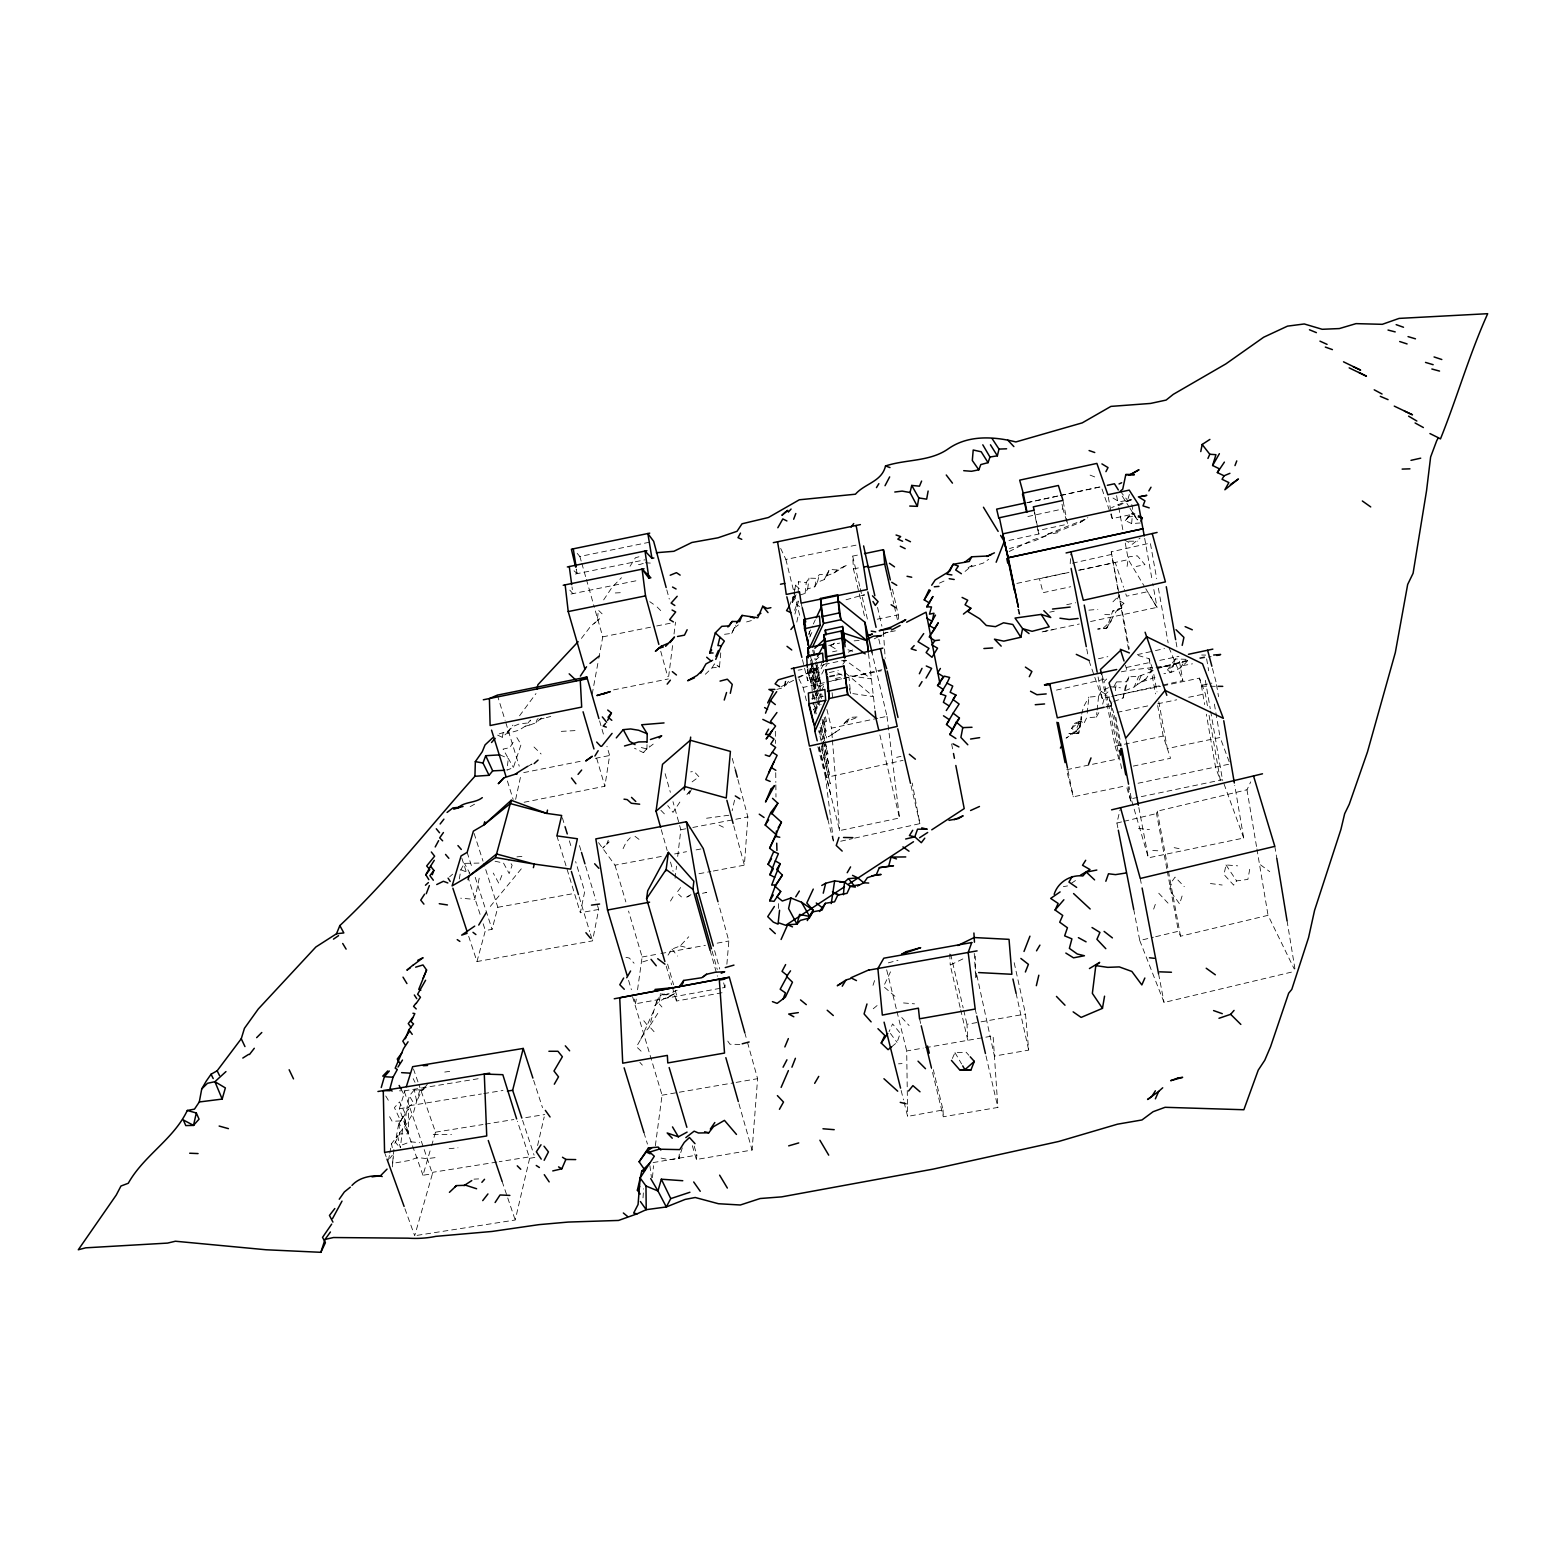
<?xml version="1.0" encoding="UTF-8"?>
<svg xmlns="http://www.w3.org/2000/svg" width="1566" height="1566" viewBox="0 0 1566 1566"><rect width="100%" height="100%" fill="white"/><g stroke="black" fill="none" stroke-linecap="round" stroke-linejoin="round"><path stroke-width="0.75" stroke-dasharray="5 3.75" d="M427.89 1083.359L423.153 1089.936L414.305 1089.819L409.333 1095.867L406.729 1108.806L408.491 1109.139L408.393 1133.843L399.663 1133.96L393.183 1146.371M816.669 661.713L820.76 683.07L815.553 661.909M647.012 744.594L646.934 748.94L643.391 752.659L634.484 748.215M798.171 593.338L798.464 581.749L806.255 582.513L808.956 578.148L816.591 578.343L819.39 574.565L826.926 574.213L829.451 569.437L837.184 569.965L847.206 564.837L833.954 573.019L827.005 575.603L824.284 579.557L817.393 582.298L814.77 586.8L807.723 588.875L805.1 593.416L799.854 595.1M1070.204 563.701L1070.792 554.227M643.019 1197.892L643.626 1188.731M713.313 871.029L744.379 865.156L747.882 816.943L737.899 779.496M692.329 1145.705L696.4 1159.486L752.091 1150.031L757.611 1078.68L747.334 1041.801M722.455 987.911L724.921 987.461L725.312 982.822M726.878 964.225L728.856 940.99L718.618 904.013M652.474 1177.652L653.492 1165.75M392.381 1166.905L393.36 1155.845M1140.342 522.966L1131.631 523.573L1132.59 512.63L1136.505 514.764M720.751 652.846L719.46 667.155L712.06 667.86L705.346 674.261M393.927 1149.327L392.557 1163.381L409.509 1160.445L417.535 1157.528L427.009 1158.664L435.74 1157.548M679.292 1154.083L678.822 1158.566L668.956 1159.721L658.072 1157.45M581.417 638.399L590.578 626.4L597.272 620.802L598.388 610.192L602.088 613.813M1087.196 713.156L1088.859 697.124L1098.608 696.244L1101.29 691.409L1108.493 687.65M696.4 1159.486L696.87 1155.121L694.13 1145.842M805.1 593.416L806.255 582.513M1081.695 717.091L1079.933 727.172L1066.054 738.134L1074.805 732.496L1081.695 717.091L1078.72 733.319L1071.633 728.405L1074.374 723.453L1084.103 723.061L1086.706 717.737L1096.376 717.052L1096.885 712.432M1097.12 710.103L1098.608 696.244M1078.72 733.319L1068.912 733.534L1078.72 733.319L1081.166 716.465M975.677 977.654L975.285 956.16M722.043 992.727L676.375 1001.065L676.923 996.23L674.261 987.05M807.723 588.875L808.956 578.148M402.56 1129.027L400.367 1147.819L397.568 1135.761L402.56 1129.027L398.997 1123.429L408.491 1109.139M675.083 878.252L676.532 866.115M677.687 856.406L680.838 829.726L672.989 801.694M397.96 1145.314L395.298 1142.084L398.312 1125.876L403.558 1115.697L408.393 1133.843L404.498 1127.285L406.729 1108.806L413.444 1102.777L409.333 1095.867M668.643 676.59L672.832 643.469M674.026 633.995L675.533 622.172M1115.325 690.626L1116.48 681.895L1126.345 681.778L1128.871 676.806L1138.697 676.375L1154.24 670.405M655.351 1145.725L662.066 1095.202L631.92 994.567M1128.538 649.557L1111.234 551.839L1150.344 543.05L1156.687 578.696M1111.84 701.901L1111.253 706.227L1101.72 707.519L1105.4 694.169L1108.787 691.193M720.047 988.342L635.6 1003.786L636.246 999.108M637.558 989.751L642.119 957.002L628.553 911.079M1127.089 566.442L1128.42 556.889L1137.288 555.793L1144.961 564.641L1136.172 566.461M785.192 681.484L784.351 687.376L776.873 689.392M524.101 802.262L604.867 786.249L609.624 755.497L606.942 746.258M659.325 1001.222L660.539 993.647L670.62 995.878L675.69 993.02L659.325 1001.222L654.725 1005.822L660.539 993.647M459.327 878.957L460.854 869.717L464.436 863.355L479.94 863.062M479.216 878.193L474.772 899.393L460.698 898.179M794.765 589.853L795.567 585.332L798.464 581.749M734.552 800.187L732.144 810.699M388.505 1160.132L389.366 1155.454M389.797 1153.124L391.5 1143.767L397.568 1135.761M1249.707 869.287L1247.867 879.407L1236.611 880.914L1233.695 885.162L1224.005 874.513L1226.002 864.941L1237.629 865.841M525.139 726.252L529.543 725.097L530.463 720.106L525.139 726.252L519.168 730.128L506.072 733.867L502.314 737.312L496.637 734.689L509.694 730.578L506.072 733.867L512.943 725.117M592.183 694.169L598.349 660.735M598.799 658.346L602.753 636.853L593.592 604.711M502.314 737.312L503.195 732.731M795.058 598.662L792.239 602.636L793.492 596.157M793.903 593.984L795.567 585.332L800.441 589.677M468.684 936.331L476.984 961.544L592.535 940.872L598.682 909.435L596.626 902.603M1113.876 701.548L1123.018 698.025L1126.345 681.778M598.682 909.435L580.34 912.743L584.705 891.563L575.642 861.594M792.239 602.636L793.551 596.45M796.82 622.094L798.621 613.618M814.77 586.8L816.591 578.343M515.645 799.384L520.832 775.483M537.588 1145.529L544.205 1116.93M417.085 1235.359L515.214 1220.012L530.013 1156.785L499.202 1161.698M1117.85 827.827L1116.91 823.031L1120.023 809.896M1081.734 714.096L1083.437 707.049L1088.859 697.124M785.897 681.132L784.351 687.376L790.243 678.841M817.393 582.298L819.39 574.565M476.984 961.544L485.362 930.556L492.057 929.343L497.831 907.301L483.757 863.453M1123.018 698.025L1128.871 676.806M641.101 1051.178L636.501 1046.734L644.546 1032.542L649.107 1027.413L656.702 1000.909L661.929 1006.997M398.997 1123.429L399.663 1133.96M794.941 614.029L798.425 601.481M794.569 610.349L798.112 600.972M1167.375 670.111L1175.283 658.914L1171.035 672.382L1167.375 670.111L1173.267 665.922L1175.283 658.914L1188.496 659.403C1182.819 667.566 1173.815 672.812 1163.91 673.713M496.833 1162.07L432.842 1172.288L432.431 1173.756L422.977 1175.263L430.904 1148.054M431.57 1145.783L435.524 1132.179L418.964 1084.749M1112.995 498.027L1119.298 501.805L1127.559 500.317L1129.36 494.425M404.909 1208.698L414.677 1235.731L432.431 1173.756L404.126 1090.876L399.487 1090.817M1166.827 868.817L1156.53 813.557L1157.274 811.168L1246.986 789.773L1250.725 781.865M422.977 1175.263L399.35 1108.728L404.948 1091.032M1182.095 896.006L1179.609 903.915L1169.528 889.88L1171.936 881.521L1175.048 877.117L1184.287 886.65M682.287 1147.878L678.822 1158.566L680.388 1153.946M873.006 985.327L875.257 978.515M797.955 677.119L820.036 668.388L822.385 661.381M891.68 1046.754L897.044 1042.369L900.235 1033.247L892.6 1023.91L889.077 1031.642M1103.364 628.025L1111.312 620.743L1106.692 628.162L1097.629 629.062L1106.692 628.162L1112.76 610.994L1121.51 607.941L1123.879 603.302L1117.067 599.347L1119.514 595.158L1111.743 603.027M1153.653 909.102L1156.295 901.566M536.003 722.787L537.334 719.068L541.699 717.854L536.003 722.787L529.543 725.097M513.119 742.264L509.85 747.589L503.077 749.116L508.284 758.433L506.973 770.198L513.413 767.477L521.067 744.496L516.271 736.646M606.805 844.133L609.076 841.862L602.793 848.009L606.805 844.133L608.234 840.257M501.864 875.394L498.81 883.283L493.251 873.065M789.303 606.218L793.199 596.372M827.005 575.603L829.451 569.437M1106.692 628.162L1116.108 611.484L1123.879 603.302M653.629 1010.951L640.553 1039.687M1125.093 690.723L1134.195 686.945L1138.697 676.375M818.137 698.632L823.794 685.654M814.692 712.745L820.232 700.061M1134.195 686.945L1137.19 684.675L1141.731 674.359M952.343 1058.479L954.986 1052.626L966.144 1052.254L968.865 1055.288M689.294 793.982L692.329 787.483M724.51 634.308L731.733 633.369L735.824 624.717M808.447 634.465L812.362 626.106M813.341 624.012L815.299 619.823M809.739 636.99L812.656 630.746M623.092 848.655L626.322 841.862L630.276 837.732M731.733 633.369L735.609 625.186M824.284 579.557L826.926 574.213M794.471 596.509L791.946 601.638L796.291 594.512M846.795 723.12L849.672 717.424L858.246 716.895L846.306 721.75L842.802 724.862L849.672 717.424M810.738 669.015L814.144 662.692M814.574 668.173L811.11 674.594L809.994 670.091M1113.857 686.75L1116.48 681.895M823.501 664.336L811.854 685.888L807.371 667.801M813.38 689.49L827.24 663.867L845.072 660.03L871.44 678.959L848.831 675.631M400.681 1120.923L405.026 1113.093L399.506 1101.955L394.417 1107.632L400.681 1120.923L392.126 1121.295L387.937 1113.72M1096.376 717.052L1099.058 712.236M630.041 566.266L635.444 557.731L641.629 556.028M712.06 667.86L714.409 663.886L719.46 667.155L715.153 663.769M603.654 599.895L612.169 587.152L621.467 577.717M670.483 901.057L674.085 895.126M1131.631 523.573L1125.249 520.578L1132.59 512.63L1137.758 519.52M890.525 971.82L883.557 986.482L896.946 998.012M679.859 802.066L672.989 812.382L667.762 805.609M519.56 715.799L536.003 693.542M668.036 955.123L671.971 949.094L680.212 945.923L688.746 936.762M1180.138 668.134L1185.423 660.069M1137.19 684.675L1145.94 678.959L1151.069 671.285M657.779 1013.378L649.44 1026.533L654.549 1032.229M404.498 1127.285L413.522 1112.486L419.766 1090.21L423.153 1089.936M842.88 664.219L846.599 659.129L843.095 661.204L848.968 659.736M689.901 790.693L686.28 795.528L689.94 791.339M680.642 887.55L676.806 892.659L681.464 896.927M1124.427 539.957L1132.335 544.283L1140.126 537.999M490.295 906.44L522.946 866.82M389.777 1158.488L392.303 1155.219M643.391 752.659L649.185 746.042M424.738 1086.902L421.587 1090.465L416.732 1101.544L414.305 1089.819L421.587 1090.465L427.342 1086.902M1125.249 520.578L1132.59 512.63M1074.805 732.496L1079.933 727.172M597.272 620.802L599.386 618.785L593.984 623.738M833.954 573.019L837.184 569.965M1121.628 768.554L1103.971 681.601L1107.123 678.626L1055.367 690.332M815.553 660.245L818.94 657.074M507.658 731.557L513.217 726.37L519.618 723.786L526.607 723.12M449.599 876.843L452.613 874.2M1071.633 728.405L1080.031 721.163L1084.103 723.061M965.087 571.414L972.095 565.463L967.749 567.871L983.272 563.094L988.714 559.277M873.241 1008.758L878.467 1004.413M653.218 744.104L646.934 748.94L638.732 746.923M692.113 781.865L698.965 776.775L694.012 771.412L690.684 771.881M734.317 627.849L739.035 624.384M1071.32 883.341L1076.997 879.485M1121.51 607.941L1116.108 611.484L1112.76 610.994M819.762 686.75L823.52 684.322M813.42 709.457L821.054 704.524M835.226 648.637L830.43 645.818L833.817 643.646M830.43 645.818L835.657 642.471M1085.121 519.344L1045.755 534.887L1061.689 530.111L1080.207 522.378L1087.822 517.661M1080.207 522.378L1085.923 518.835M1145.94 678.959L1140.165 682.482L1156.745 676.747M667.645 997.679L670.62 995.878M690.978 894.636L685.242 897.905L689.901 895.595M474.557 804.219L470.387 806.529L466.727 806.529M1131.004 499.574L1117.224 506.366M781.395 686.593L796.507 678.822M798.66 677.706L826.731 663.279M848.322 652.18L852.648 649.949M874.239 638.85L880.699 635.522M882.872 634.406L887.178 632.194M1009.15 551.526L1032.014 540.172L1047.908 535.043L1035.302 540.524L1009.463 548.589M677.197 990.26L668.936 993.862L660.147 995.526L667.468 992.903M751.367 620.586L743.028 622.935M1014.181 962.699L1025.515 1014.063L1028.686 1050.14L994.43 1056.071L976.244 972.447L976.538 977.223M960.115 1007.388L950.229 965.048L965.517 957.648M939.443 583.12L946.921 579.753M1130.26 499.495L1111.606 507.619M1121.334 671.814C1143.258 667.312 1166.787 668.212 1188.633 660.226M1074.374 723.453L1080.031 721.163M1127.696 501.335L1131.748 499.769M402.364 1144.844L410.292 1141.771L419.688 1142.71M643.274 563.427L639.124 564.7L635.933 563.369M642.706 961.876L648.95 959.978M846.031 599.778L864.569 594.591M1157.176 668.584L1188.711 660.402M888.313 962.855L897.984 960.291M546.319 717.62L550.762 716.465M1157.196 668.095L1184.229 661.165M539.644 719.264L544.087 718.168M1116.91 823.031L1121.569 821.915M1123.918 821.347L1156.53 813.557M1133.706 909.337L1139.754 940.5L1153.418 937.231M1155.688 936.703L1178.454 931.261L1180.529 936.214L1268.049 915.327L1294.279 969.06M1139.754 940.5L1164.067 1002.475L1292.987 971.762M896.633 757.357L900.979 756.339M702.527 893.305L706.697 892.346L703.291 892.718M1072.475 563.192L1110.881 554.56M1106.32 706.775L1110.979 705.718L1108.865 696.713L1113.661 712.824M798.914 678.881L803.104 687.435L824.577 682.6M826.965 682.071L841.294 678.841M843.683 678.313L881.873 669.739M1098.432 658.757L1107.828 656.643M1137.366 654.627L1153.163 651.104M1155.434 650.614L1164.458 648.598M827.788 819.194L833.699 842.782L825.595 777.617L903.034 760.332M1089.036 660.852L1102.229 698.534L1109.354 696.948M1111.723 696.42L1182.859 680.584L1179.022 658.914M840.688 841.236L852.335 838.652M854.664 838.123L919.888 823.638L912.215 783.117M1026.65 502.843L1101.211 486.713L1109.902 511.769M1027.276 502.549L1057.892 495.952M1060.241 495.443L1102.66 486.321M1027.883 516.526L1062.922 508.95L1067.581 524.179L1063.001 500.415M1033.756 509.224L1037.984 530.561L1065.311 524.669M1008.954 540.446L1038.943 533.986L1038.004 529.23M1110.686 514.059L1112.271 518.62L1133.549 514.02L1137.033 519.56M1067.855 572.667L1039.413 578.754L1043.113 592.672L1070.753 586.741M1079.698 570.122L1115.246 562.507L1123.546 587.211M828.708 645.446L839.63 643.097M832.544 651.808L836.91 650.869M829.354 672.538L838.26 670.62M1016.843 583.413L1069.01 572.275M1078.504 570.259L1128.303 559.63L1144.531 586.624M1066.74 604.691L1075.725 602.773M1049.709 612.169L1054.27 611.19M836.635 675.063L841.157 674.085M1043.152 631.627L1079.248 624.031M1090.543 621.526L1156.902 607.393L1147.565 591.713L1126.561 596.196L1124.31 589.462M835.481 678.489L842.156 677.06M811.599 698.867L823.266 696.381M832.231 737.664L831.487 728.151L877.743 718.285M880.053 717.796L887.002 716.328L872.105 652.865M1126.267 667.508L1150.207 662.418M1159.76 660.382L1178.904 656.33M1199.634 657.896L1206.231 656.487M1162.892 685.849L1199.478 678.117L1205.35 693.758L1207.425 705.757M1199.478 678.117L1201.357 685.36L1211.888 683.128M1117.145 712.373L1148.132 705.835M1157.666 703.819L1176.732 699.806M1188.653 697.281L1205.35 693.758M864.432 615.81L853.45 568.947L852.667 556.106L857.405 555.127M1042.134 631.92L1053.331 629.571M1100.409 669.563L1115.109 746.179L1163.186 736.059L1170.546 758.277L1133.275 766.107M1229.193 761.781L1220.11 737.488L1167.316 748.568L1158.742 701.333M818.959 747.432L839.591 830.606L899.53 817.981L889.096 733.26M1115.109 746.179L1118.77 758.766L1066.505 769.748L1073.278 796.82L1126.287 785.721M1138.032 783.254L1230.015 763.993M853.45 568.947L861.887 567.186M1243.698 838.045L1222.478 779.711L1131.141 798.777L1148.367 857.835L1243.698 838.045L1234.732 785.369M1126.933 787.913L1130.769 801.126L1131.768 800.911L1129.027 786.582M877.234 619.216L898.277 614.87L896.163 605.553M883.537 633.232L888.157 632.273M890.467 631.783L897.416 630.354M577.208 553.405L579.851 556.478L651.299 541.836M575.329 574.037L644.957 559.806M570.983 594.043L639.417 580.105M780.671 548.413L785.878 559.434L856.073 545.144M802.458 659.717L807.665 680.701L820.682 678.058M832.388 680.701L841.705 678.822M844.035 678.352L881.306 670.796M602.753 636.853L654.392 626.439M656.741 625.969L673.184 622.642M1115.912 695.304L1160.543 686.319M728.856 815.24L706.462 818.255M613.598 689.882L668.33 678.959M523.749 772.606L583.374 760.724M595.315 758.335L609.624 755.497M663.397 994.939L668.936 993.862M680.838 829.726L690.43 827.905M692.818 827.455L747.882 816.943M598.564 842.645L615.007 865.176L662.712 856.191M674.633 853.94L686.554 851.689M696.087 849.888L703.251 848.537M698.984 873.73L710.925 871.479M1052.959 533.615L1061.2 532.068M1182.878 665.589L1192.45 663.827M642.119 957.002L658.523 953.968M660.872 953.537L705.405 945.316M717.13 943.163L728.856 940.99M904.091 1102.268L907.634 1116.401L943.045 1109.961L933.297 1069.715M497.831 907.301L573.019 893.677M1063.373 886.65L1067.523 885.906M960.682 1009.737L967.808 1040.313L966.985 1024.301L978.691 1022.246M981.04 1021.835L1025.515 1014.063M907.458 1104.284L906.694 1050.962L923.137 1048.104M925.506 1047.693L993.079 1035.909L997.875 1107.436L943.3 1116.773L931.418 1067.797M662.066 1095.202L733.73 1082.811M736.118 1082.4L757.611 1078.68M1199.908 658.503L1211.125 656.604M653.1 1162.579L696.87 1155.121M798.151 670.17L802.046 669.543M404.126 1090.876L478.746 1078.641M409.372 1105.733L481.388 1093.988M483.777 1093.597L502.98 1090.465M399.35 1108.728L408.922 1107.162M435.524 1132.179L483.013 1124.525M485.382 1124.134L513.883 1119.533M525.765 1117.615L544.753 1114.542M534.828 1157.45L529.66 1158.272L517.387 1121.217M444.744 1072.064L453.103 1070.87M449.148 1148.72L457.996 1147.78M516.937 856.876L522.692 856.328M1088.899 610.153L1097.864 609.37M860.83 595.55L864.452 595.256M854.136 640.846L860.204 640.377M575.016 730.617L560.608 731.4M898.512 1063.823L902.055 1063.608M1127.54 516.897L1136.211 516.408M615.281 592.966L621.996 592.614M1163.421 666.431L1173.267 665.922M474.009 1179.139L478.648 1178.904M433.234 1134.489L451.478 1134.489M1128.773 541.229L1137.699 541.151M811.912 668.447L820.036 668.388M1201.572 686.182L1215.705 686.3M739.876 1044.424L729.932 1044.228L725.919 1038.415M1201.67 655.019L1205.683 655.097M1104.735 614.538L1110.705 614.733M1152.772 850.514L1159.956 850.886M645.329 562.781L652.18 563.192M903.523 1002.945L914.505 1003.845M1110.314 686.711L1120.473 687.807M1138.462 828.414L1149.483 829.589M1210.42 883.537L1222.165 885.025M852.824 693.621L873.456 696.635L845.679 673.126M1174.167 847.656L1181.723 849.163M495.052 861.241L503.489 863.023L509.185 873.554L512.121 865.332L508.637 859.93M625.95 957.315L629.356 958.079L634.073 963.227M680.212 945.923L690.097 948.409M1148.446 669.269L1153.144 670.639L1157.02 691.898M1138.149 655.488L1149.092 658.699L1153.144 670.639M847.969 649.753L854.938 652.024M1090.073 475.105L1095.867 477.376M460.854 869.717L469.839 873.358L464.436 863.355M499.906 754.851L508.284 758.433L513.413 767.477M837.653 672.989L842.449 675.318M719.127 825.125L723.375 827.24M1101.29 691.409L1105.4 694.169M649.773 601.677L653.413 604.222M1260.493 864.804L1269.732 871.655M635.013 836.342L639.026 839.376M796.331 604.163L799.502 606.629M574.037 570.807L577.228 573.645L576.503 569.124M534.006 747.002L541.112 753.99M657.172 607.04L661.302 611.19M660.891 810.307L665.472 814.986M1158.762 893.227L1168.001 903.132M901.742 1017.528L909.122 1025.554M639.868 1062.335L642.354 1065.134M569.809 590.128L572.902 593.651L572.001 586.878M1120.258 491.215L1127.559 500.317M643.802 1020.758L649.107 1027.413M671.971 949.094L677.491 956.082M890.408 1033.423L897.044 1042.369M1226.002 864.941L1236.611 880.914M1122.215 496.07L1128.695 506.288M1130.006 508.343L1137.777 520.617M385.745 1095.985L389.386 1102.033M1145.783 588.718L1157.039 607.412L1152.772 583.589M954.986 1052.626L961.622 1063.999M401.033 1089.016L403.891 1094.36M413.17 1078.641L415.01 1082.302M1168.96 647.58L1182.859 680.584M384.57 1152.4L386.195 1156.902M413.444 1068.932L418.161 1082.497M502.118 1181.39L515.214 1220.012M522.594 1120.375L534.065 1155.121M461.833 858.188L466.981 874.024M467.705 876.275L480.214 914.72M483.15 923.764L485.362 930.556M533.634 1080.344L542.521 1107.71M467.138 852.393L472.266 868.23M475.203 877.293L492.057 929.343M474.106 833.445L483.013 861.143M1125.386 665.276L1126.737 669.543M507.404 781.023L513.159 799.521M497.342 695.128L505.113 720.34M505.818 722.65L519.246 766.205M579.146 896.907L589.716 931.613M590.421 933.923L592.535 940.872M556.889 835.892L580.34 912.743M643.92 1132.531L647.463 1144.08M562.37 817.785L565.15 827.005M569.358 840.844L571.453 847.754M579.459 845.581L581.515 852.433M585.625 866.115L595.941 900.313M628.573 980.336L631.392 989.712M634.191 999.088L635.6 1003.786M1101.681 673.869L1103.971 681.601M615.007 865.176L625.852 901.899M596.685 758.316L604.867 786.249M599.582 720.869L604.261 737.018M667.605 964.108L673.595 984.76M666.216 966.144L671.638 984.76M672.323 987.089L676.375 1001.065M661.283 829.706L667.194 850.514M670.483 862.063L673.106 871.303M738.956 1103.854L752.091 1150.031M579.851 556.478L581.162 561.059M581.828 563.369L585.743 577.149M586.408 579.44L592.946 602.401M712.099 951.071L717.287 969.491M710.142 950.425L717.404 976.264M744.75 1032.581L746.688 1039.491M665.119 773.663L670.365 792.337M714.585 950.621L719.753 969.041M723.629 982.861L724.921 987.461M1037.984 530.561L1038.943 533.986M660.735 651.26L667.703 676.649M666.783 589.853L669.289 599.073M733.749 825.791L744.379 865.156M732.281 758.433L735.413 770.139M1212.476 668.525L1216.097 682.247M821.367 745.847L830.254 783.803L820.995 746.63M819.331 746.649L831.213 796.585M803.104 687.435L806.647 701.666M817.902 746.767L825.595 777.617M901.155 1090.484L903.504 1099.9M810.777 663.064L816.61 686.652M817.178 689.02L819.507 698.456M824.166 717.326L825.341 722.043L825.125 719.166M815.886 688.179L811.208 669.23L815.475 688.649M816.454 690.528L818.803 700.002M824.068 721.319L826.026 731.342L823.109 719.479M816.062 691.017L817.824 698.142M818.411 700.511L820.173 707.617M816.923 698.573L811.756 677.687L818.274 706.109M822.072 719.46L826.672 738.017M808.996 668.643L810.699 682.619L807.488 669.7M822.307 722.376L826.319 738.663M813.752 695.03L817.804 711.395M821.289 725.43L824.753 739.465M825.341 741.795L827.885 754.166L820.33 723.727M812.793 693.268L813.948 697.966M814.927 706.266L816.082 710.925M820.114 727.192L822.992 738.819M823.579 741.149L829.001 765.148L823.227 741.853M813.4 702.253L816.278 713.9M820.33 730.206L822.639 739.524M813.87 709.281L815.025 713.959M819.096 730.343L821.406 739.7M821.993 742.03L829.784 775.562L818.724 731.048M809.211 631.392L810.366 636.05M813.811 650.047L816.101 659.384M801.107 603.125L802.262 607.823M812.656 650.144L814.966 659.56M815.357 662.575L821.113 685.986M826.887 709.398L831.487 728.151M815.729 667.977L820.33 686.691M815.357 668.388L822.267 696.498M811.834 659.736L821.7 699.767M810.288 655.41L817.844 686.084M825.399 716.739L826.554 721.456L826.339 718.598M785.878 559.434L800.5 618.746M810.601 660.284L816.982 686.202M886.669 969.804L896.398 1009.228M896.966 1011.538L906.694 1050.962M919.536 1018.8L920.671 1023.479M849.418 688.629L850.534 693.288L849.046 677.843M576.171 569.202L577.228 573.645M1017.998 609.389L1019.075 613.931L1018.233 609.135M879.877 734.963L899.53 817.981M878.82 639.143L880.464 646.229M950.66 954.203L963.168 1007.936M963.716 1010.266L966.985 1024.301M911.04 785.701L919.888 823.638M852.667 556.106L859.734 586.31M860.282 588.64L867.877 621.154M877.547 607.393L881.912 626.185M975.187 1009.033L976.264 1013.711M985.993 1055.895L997.875 1107.436M892.444 589.247L895.635 603.223M891.132 592.261L893.814 604.026M894.362 606.375L897.572 620.469M1016.08 993.255L1028.686 1050.14M391.5 1143.767L392.322 1147.702M1019.838 614.42L1018.742 609.115L1019.681 613.794M1067.973 770.492L1073.278 796.82M1034.695 512.591L1037.514 526.861M1098.079 676.962L1102.229 698.534M1062.022 504.252L1062.922 508.95M1086.745 649.009L1088.116 656.115M951.639 743.928L953.028 751.112M1120.277 746.179L1114.346 715.133L1115.364 714.918L1121.276 745.984M1128.029 786.798L1130.769 801.126M1110.979 705.718L1119.083 748.059M1140.263 878.467L1141.653 885.632M1158.586 973.856L1164.067 1002.475M1125.68 738.173L1126.6 742.969M1138.834 807.586L1148.367 857.835M1111.234 551.839L1129.282 649.029M1157.274 811.168L1168.021 868.876M1168.451 871.283L1180.529 936.214M1167.277 871.205L1178.454 931.261M1108.297 497.127L1110.94 511.456M1111.39 513.844L1112.271 518.62M1149.092 658.699L1155.512 693.855M1157.646 705.581L1163.186 736.059M1116.597 495.639L1118.339 505.113M1118.77 507.482L1123.096 531.187M1125.269 543.03L1128.303 559.63M1144.668 538.332L1152.341 581.201M1131.827 504.467L1133.549 514.02M1158.39 588.19L1168.119 642.823M1176.046 642.06L1176.908 646.875M1205.35 680.329L1210.244 708.732M1210.655 711.101L1222.478 779.711M1209.069 715.368L1220.266 780.162L1215.51 767.027L1206.349 714.194M1201.357 685.36L1204.685 704.583M1216.508 684.655L1218.563 696.674M1206.642 658.875L1208.678 670.777M1214.394 704.132L1220.11 737.488M1246.986 789.773L1256.519 846.619M1256.93 848.987L1268.049 915.327M1274.822 846.364L1276.799 858.364M1287.056 920.788L1294.925 968.806M649.89 1165.652L651.456 1177.612M887.002 716.328L888.783 730.852M868.523 653.531L874.826 708.713M898.277 614.87L898.688 619.157M832.133 692.72L832.486 697.144M832.427 740.052L839.591 830.606M883.42 631.529L885.201 658.405M810.699 668.388L813.106 704.72M974.248 953.4L975.383 972.878M949.759 953.968L950.229 965.048M943.045 1109.961L943.3 1116.773M778.517 903.621L778.654 908.456M907.497 1106.712L907.634 1116.401M775.327 731.302L775.444 743.478M775.738 772.684L775.836 782.413M775.855 784.86L775.973 797.016M807.606 668.741L807.665 680.701M839.63 729.462L828.434 736.803L839.63 729.462M531.872 764.11L527.644 766.42L531.872 764.11"/><path stroke-width="1.5" d="M647.052 742.421L647.228 733.749L641.629 724.764L664.023 722.924M331.679 1224.123L322.537 1237.375L325.415 1242.699L320.854 1252.311L266.063 1249.766L175.392 1241.231L167.601 1243.091L85.699 1247.828L78.3 1249.766L116.256 1195.034L120.974 1186.01L128.275 1183.27C143.798 1155.473 173.709 1139.206 187.294 1110.47L194.478 1109.139L199.293 1101.975L201.74 1088.918L206.242 1081.127L211.058 1074.237L217.145 1070.792L241.262 1038.747L244.433 1028.333L258.273 1009.013L315.862 946.999L336.494 933.767L339.842 925.584C388.818 879.877 430.063 826.143 474.929 776.266L475.34 761.624L482.25 751.758L485.069 744.887L492.722 737.762M643.861 1168.628L639.124 1161.796L646.229 1151.989L649.636 1152.087L654.314 1156.217L640.142 1177.965L638.067 1204.508L633.662 1213.063L637.108 1213.826L646.21 1209.676L666.313 1206.955L685.145 1199.419L695.206 1197.501L718.442 1203.725L740.327 1204.998L760.176 1198.519L781.63 1196.874L933.14 1169.117L1058.773 1141.457L1117.458 1124.192L1141.966 1119.964L1153.105 1111.703L1165.084 1107.299L1243.854 1109.746L1258.242 1070.126L1264.78 1060.221L1270.555 1046.714L1288.681 993.177L1291.793 989.379L1308.569 937.584L1314.579 910.335L1340.927 829.432L1344.665 813.694L1349.266 804.239L1367.47 751.954L1395.326 652.552L1407.677 584.431L1413.08 573.313L1426.528 490.863L1430.619 457.018L1436.707 440.712L1438.351 437.736L1440.466 438.911C1457.143 397.49 1469.202 354.66 1487.7 313.689L1399.104 318.407L1382.289 324.319L1356.019 323.633L1339.361 328.566L1322.213 329.291L1304.263 323.966L1287.487 326.139L1263.664 337.238L1225.865 363.899L1173.267 394.358L1166.122 400.074L1150.521 403.441L1110.94 406.397L1082.263 422.859L1015.864 441.945C993.803 436.425 968.414 434.878 948.702 448.522C930.067 461.911 906.42 459.073 885.514 465.963C881.893 481.741 864.765 483.463 855.428 494.21L799.326 499.789L768.377 517.524L742.03 523.788L737.018 531.305L717.991 537.804L691.878 542.482L673.889 551.291L656.35 552.72M843.428 894.715L844.485 882.128L848.478 878.624L857.855 877.9L863.825 882.793L868.719 883.048M831.252 903.562L834.619 880.934L844.485 882.128L850.221 886.356L855.29 887.1L848.478 878.624M710.142 950.425L692.955 889.312L693.855 881.227L668.408 852.374L647.698 890.8L646.582 898.669L664.865 961.485M779.574 910.257L778.048 924.136L773.33 922.139L767.731 916.658L774.367 906.46M684.322 789.949L690.665 737.097M665.981 870.813L668.408 852.374M656.037 811.208L662.516 764.306L690.273 740.248L730.422 751.406L726.252 797.994L684.734 786.543L656.037 811.208L660.637 827.396M909.729 506.053L917.363 506.347L918.792 497.929L911.745 485.44L919.477 486.165L921.611 481.075M1073.141 1011.851L1081.127 1017.411L1102.464 1008.347L1104.559 996.172M928.129 491.039L926.661 499.163L918.792 497.929M1089.427 968.551L1099.665 962.385L1095.808 965.615L1092.363 993.373L1102.464 1008.347M955.926 695.089L949.27 706.012L943.398 702.292L945.884 695.813L940.442 693.836L946.999 683.148L952.735 686.084L950.17 692.27L955.926 695.089L952.95 699.513L959.116 704.034L953.146 713.176L959.429 718.05L956.297 722.122L962.777 727.622L960.898 737.429L967.808 744.77M1200.77 451.576L1202.159 444.47L1209.892 439.42M1001.183 646.132L994.449 639.163L1003.767 641.14L1020.836 637.264L1022.598 628.632L1015.022 618.081L1041.155 614.42L1050.766 617.513L1043.837 610.681M1182.193 645.368L1183.916 637.382L1176.007 629.728M536.962 689.138L537.921 684.714L578.128 641.708M730.304 693.327L732.262 684.401L727.329 679.194L720.027 681.112M1125.797 474.576L1134.293 474.635L1125.797 474.576L1122.744 489.16L1120.258 491.215M196.318 1112.976L199.058 1119.161L193.499 1125.367L196.318 1112.976L187.294 1110.47M770.903 607.686L767.223 608.489L762.759 606.257L757.787 617.728L742.088 615.399L739.661 621.545L732.125 621.487L729.208 625.891L721.789 626.322L715.29 632.899L709.711 652.944L713.078 652.983M640.2 1194.055L637.382 1190.238L641.727 1171.231L649.577 1163.264M807.273 920.593L813.028 910.042L801.538 902.251L790.967 898.023L788.579 908.554L796.977 924.155L800.343 920.397L809.328 918.048L812.852 911.823L822.013 910.12L825.321 903.308L834.561 901.82L837.849 895.047L847.03 893.344L850.221 886.356L859.44 884.712M939.502 640.083L934.785 640.611L929.206 636.971L938.269 622.759L934.785 628.651L929.362 625.617L932.122 621.408L933.962 613.246L929.46 614.166L931.496 606.942L926.798 606.825L932.827 596.607L926.798 606.825M1036.34 985.68L1038.826 975.207M719.89 637.323L717.913 645.584L721.397 645.681L724.353 641.12L715.29 632.899M963.716 470.681L971.488 471.288L978.828 469.82L980.805 464.573L988.068 462.655L989.947 457.018L997.366 455.823L998.991 449.09L992.198 438.715M917.363 506.347L910.022 492.507L911.745 485.44M533.38 867.662L534.26 864.099L570.69 869.13L577.384 838.75L556.889 835.892L561.665 815.475L546.71 813.4L510.301 803.573L483.757 825.047L473.382 831.135L467.138 852.393L461.089 855.917L452.104 885.906L469.115 876.001L495.58 857.542L511.201 800.285L546.71 813.4L547.513 810.111M823.246 893.188L825.693 883.244L834.619 880.934M516.623 1118.907L502.823 1074.687L484.286 1074.041L377.935 1091.502M521.83 1118.065L512.65 1090.269L523.24 1048.437L412.641 1066.681L406.357 1086.608M857.424 886.023L863.825 882.793L867.388 877.684L876.294 874.728L879.329 867.662L888.627 866.292L891.093 857.091L905.755 856.935M408.06 1041.801L403.617 1048.496L395.219 1068.188L397.294 1069.539L393.066 1077.232L390.032 1088.311L392.068 1091.15M510.301 803.573L511.201 800.285L483.757 825.047L484.716 821.719M199.293 1101.975L222.176 1099.078L225.367 1087.92L214.914 1081.695L207.515 1083.281L201.74 1088.918M468.097 879.583L469.115 876.001L496.539 853.999L534.26 864.099L495.58 857.542M682.776 1180.725L661.341 1179.218L657.955 1190.963L666.313 1206.955L670.757 1198.616L689.921 1192.255M381.243 1087.509L384.394 1076.703L389.327 1071.027M866.977 1003.982L864.08 1013.946L871.127 1021.874M715.76 659.403L721.397 645.681M724.236 700.041L726.565 692.505M772.527 798.347L777.852 803.241L770.766 812.578L781.434 822.17L769.63 848.243L774.7 852.158M320.854 1252.311L325.023 1239.43L330.426 1231.992M682.443 984.27L683.716 980.453L701.764 977.713L706.481 974.267L715.349 972.232L724.666 971.723L721.241 973.23M838.965 837.438L836.244 845.483L842.175 851.082M1105.831 881.266L1108.493 873.769L1115.521 874.631L1126.228 872.947M415.656 967.162L422.996 964.95L426.578 970.02L418.748 989.36L420.823 990.201M1029.939 936.174L1024.007 951.462M432.275 874.748L433.88 870.422L430.552 866.155L434.271 860.321M474.929 776.266L489.062 775.307L482.994 763.034L485.714 755.712L499.906 754.851M793.668 519.246L795.802 513.511M775.17 886.356L780.71 891.465L774.015 901.331L769.748 900.822L775.17 886.356L782.374 875.1L776.697 869.424L780.22 863.747L775.307 860.889L778.4 853.666L773.721 851.61L768.045 864.295L773.291 868.797L769.885 874.768L774.661 877.371L771.666 885.103L775.718 884.888L782.374 875.1M788.403 1070.596L781.121 1087.391M929.127 589.658L924.234 599.895L929.578 603.067M783.02 999.304L785.447 992.883L780.181 989.223L786.582 977.438M426.265 893.697L429.378 885.573M1088.507 764.462L1091.013 757.905M1234.987 465.591L1236.768 460.913M951.462 1060.417L959.586 1069.735L970.979 1069.93L974.306 1061.376L970.215 1056.815M996.152 562.233L1004.276 541.445L1002.808 534.339L1004.335 541.445M769.885 874.768L775.307 860.889M791.926 1067.19L795.411 1058.303M405.32 1038.767L408.883 1029.743L413.541 1023.91L411.036 1021.737L414.833 1013.633L412.954 1013.241M765.52 713.156L770.452 700.687L776.697 691.663M1025.378 971.997L1028.412 964.343L1020.856 958.451M777.832 527.742L782.824 518.933L786.895 520.949M1141.007 521.282L1142.358 517.935L1138.462 515.821M813.263 889.096L806.803 902.975L813.028 910.042M774.661 877.371L780.22 863.747M812.852 911.823L809.602 916.423L799.58 914.427L796.977 924.155L787.659 924.743L781.082 939.483M885.025 485.714L889.664 476.886M423.094 978.319L426.578 970.02M784.86 1046.93L788.344 1038.61M552.759 1170.918L561.822 1168.804L565.874 1159.447L575.72 1159.584M1144.844 978.026L1141.849 984.936L1131.846 971.449L1119.298 966.907L1107.749 967.357L1095.808 965.615M825.673 700.276L814.496 725.821L809.015 703.839L825.673 700.276L824.851 689.49L808.35 693.033L809.133 705.835L813.302 722.513M817.217 740.816L814.868 731.361L829.275 698.475L827.572 677.001M715.838 656.389L718.461 650.419M1207.934 458.446L1209.794 454.257L1202.159 444.47M775.659 834.189L765.206 825.028L770.766 812.578M1155.375 1098.843L1158.703 1091.404L1162.716 1087.783M1054.172 894.303C1057.853 882.226 1070.478 874.494 1082.889 875.962L1086.334 872.105L1096.826 870.05M946.999 683.148L949.642 677.432L944.337 676.179L937.545 685.556L943.417 689.608L940.442 693.836M1065.839 953.068L1073.532 957.824L1084.435 955.749L1077.291 954.007L1069.382 948.37L1071.907 938.856L1064.645 935.861L1067.425 927.757L1059.712 922.217L1062.727 915.444L1055.092 910.003L1058.146 903.445L1050.669 898.414L1060.123 891.915M816.278 617.748L821.171 607.275M332.54 1218.563L342.014 1201.122M820.173 625.343L809.368 648.363L804.533 628.71L803.945 619.529L819.468 616.182L820.173 625.343L804.533 628.71M812.676 646.719L823.599 623.425L820.525 598.486L837.575 594.806L840.903 619.705L867.055 640.748L868.347 652.024M891.68 1046.754L888.098 1049.67L881.227 1043.015L884.81 1035.439L877.939 1028.686M774.152 761.467L768.652 773.036L777.128 755.341L772.351 752.209M919.359 673.752L922.022 668.349M1229.917 473.324L1224.064 475.79L1217.35 472.58L1219.288 468.782L1212.613 465.494L1215.94 454.688L1209.794 454.257M769.63 848.243L775.444 836.381L779.79 837.242M687.141 629.747L684.479 635.15L677.51 636.481M1029.293 676.688L1031.896 671.501L1025.397 667.096M544.146 1160.308L548.452 1151.91L544.028 1146.234M1105.929 471.64L1108.023 467.588L1101.916 463.908M409.411 1031.524L402.814 1041.155L405.261 1044.972M607.608 720.36L611.425 712.98L607.725 710.044M783.078 1067.209L786.935 1059.81M955.906 738.526L949.838 734.552L956.297 722.122M988.342 555.969L971.723 556.791L969.256 561.47L953.146 564.308L946.96 574.193L951.913 574.937M785.623 964.578L782.041 971.331L787.483 975.716M817.53 656.369L825.478 641.629L823.814 634.778L841.334 631L844.877 657.818M435.211 846.952L438.617 840.648M660.832 1150.051L658.209 1147.075L648.422 1147.956L639.124 1161.796M428.849 879.642L425.835 874.807L430.552 866.155M740.483 533.106L737.997 537.647L741.775 539.33M1060.417 748.078L1062.296 744.692M771.862 813.948L777.852 803.241M819.547 911.51L825.321 903.308M779.437 1109.315L783.509 1102.053L777.382 1095.613M580.36 676.101L586.545 666.764M478.726 925.056L486.38 912.391M768.593 729.149L765.578 734.474L769.435 734.454L775.562 726.056L770.472 721.378L776.932 712.53M700.785 673.086L705.953 663.925L712.647 660.284M425.6 980.238L417.613 994.234L420.451 997.288L416.125 1003.552M1072.123 876.529L1068.952 882.108L1076.645 887.393M1224.064 475.79L1222.067 479.294L1228.86 482.582L1224.866 489.767L1238.412 478.981L1230.347 484.599M554.305 1084.201L558.514 1076.84L553.992 1071.007L562.37 1056.737L557.946 1051.275L548.903 1051.275M1212.613 465.494L1219.385 453.69M626.733 977.732L630.589 971.018M949.838 734.552L959.429 718.05M623.66 978.026L619.803 984.72L624.286 989.281M778.106 827.925L781.434 822.17M847.206 872.712L850.573 866.898M1148.857 490.921L1151.01 487.222M929.362 625.617L935.489 615.144M952.774 729.619L946.51 724.51L953.146 713.176M814.672 1083.339L818.744 1076.39M1036.516 950.836L1039.922 945.12M769.748 900.822L773.31 894.93M842.234 986.208L846.031 979.925L837.281 985.738L841.979 983.017M876.471 487.613L878.859 483.659M594.904 756.026L598.153 750.701M768.045 864.295L771.509 858.657M919.164 686.26L922.022 681.601M637.382 1190.238L639.691 1186.48M912.704 830.293L909.415 835.598L914.798 836.851L921.317 842.704L924.782 838.162M795.763 896.789L799.345 891.034M789.303 606.218L786.563 610.623L790.791 612.58M940.403 668.447L937.564 672.969L943.319 676.59L937.545 685.556M946.51 724.51L949.466 719.773L943.495 715.799M1155.395 1090.797L1151.793 1096.533L1147.584 1099.489L1158.703 1091.404M1085.688 860.282L1082.537 865.274L1090.034 869.58L1080.364 875.257M503.939 777.813L498.399 783.587L503.939 777.813L517.387 773.526L515.234 774.25M934.785 640.611L932.005 644.977L937.545 648.167L932.005 657.289L926.132 652.552L928.99 648.383L918.009 641.708L923.705 633.604M767.673 702.899L773.232 691.585L768.906 689.451L774.876 689.412M397.999 1067.033L402.482 1060.065M924.234 599.895L930.361 590.382M424.562 894.186L420.745 900.117L423.936 904.13M932.024 632.899L934.785 628.651M495.11 1202.512L500.043 1194.975L509.87 1195.406M926.054 678.058L931.653 668.388L926.269 665.981M946.314 710.514L949.27 706.012M709.711 652.944L711.669 649.988M931.711 585.214L935.215 579.949L949.799 571.101L953.146 564.308L958.372 566.05L955.691 569.985L961.387 573.724M541.014 1144.766L536.335 1151.793L541.229 1159.114M646.582 898.669L666.157 869.502L692.955 889.312M765.206 825.028L768.652 819.899M1217.35 472.58L1224.397 462.107M710.318 1129.086L714.82 1122.528M881.227 1043.015L887.765 1033.54M443.432 832.525L439.694 837.869L442.649 840.825M339.235 1199.223L344.344 1191.961L350.334 1187.145M790.536 970.842L786.563 976.46L792.455 982.195L785.388 997.131L777.147 1003.375L772.43 1001.633M736.568 623.151L742.088 615.399M780.71 891.465L776.971 896.75L782.315 901.018L790.967 898.023M679.585 986.228L683.716 980.453M769.435 734.454L766.165 738.976L772.292 730.48L769.18 735.629L773.995 739.093L770.785 743.987L775.62 747.413L769.493 756.398L765.226 754.949M670.131 642.549L672.147 639.809M412.7 1017.567L408.276 1023.616L411.388 1027.727M851.101 527.116L853.724 523.573M415.773 1003.434L413.581 1006.37L416.223 1008.935M425.835 874.807L429.769 869.58L426.676 865.959L434.624 856.171L431.335 852.002M401.875 1052.939L397.255 1059.047L399.702 1063.001M727.916 627.007L732.125 621.487M433.88 870.422L429.887 875.609L433.351 880.209M677.178 596.294L671.129 603.086L674.829 605.494M249.444 1054.544L254.299 1048.28M671.814 640.455L674.496 636.99L665.609 646.308M334.83 1208.521L329.467 1215.431L332.932 1222.106M685.83 1137.621L694.149 1131.161L698.456 1133.001L708.752 1132.786L713.47 1126.698L724.451 1120.375L736.47 1134.43M440.124 824.01L443.902 819.155M482.739 1200.613L487.946 1193.938M611.425 712.98L608.058 717.208L611.817 720.321M790.889 629.493L793.884 625.734M908.574 1091.013L912.9 1085.63L920.005 1091.796M667.175 684.127L670.385 680.153M489.062 775.307L492.683 770.864L504.585 770.276M616.28 737.899L623.248 729.658L630.628 728.953L638.595 730.245L647.228 733.749M578.05 774.387L581.671 770.041M601.657 746.336L612.071 733.397M962.092 597.429L967.71 600.228L965.048 604.75L970.842 608.195L967.945 611.621L979.709 618.785L986.326 625.48L995.447 626.654L1003.532 622.798L1012.81 624.482L1020.836 637.264M1055.092 910.003L1063.882 899.765M413.424 964.95L423.074 957.726L417.77 960.291M481.878 1182.33L484.54 1179.296M1218.974 1018.292L1230.661 1014.318L1234.047 1010.422M491.528 742.519L495.169 738.389M605.513 723.492L603.204 726.095L606.316 727.113M788.305 512.102L791.084 509.048M599.328 655.939L589.971 663.397M914.192 645.603L911.138 648.833L916.149 650.379M382.711 1076.155L387.761 1070.929M225.954 1071.594L214.914 1081.695L222.176 1099.078M387.056 1169.097L380.518 1175.733L371.984 1176.849M256.648 1037.651L261.796 1032.503M703.193 669.543L697.124 675.416L687.65 680.721L694.462 677.863M449.422 1192.333L456.509 1185.599L465.885 1185.286L476.612 1188.751M814.849 648.246L825.165 638.576M425.463 885.24L428.399 882.578M534.182 763.601L538.058 760.097M974.306 1061.376L964.93 1069.695L959.586 1069.735M659.169 737.977L661.694 735.785L650.438 739.524M661.4 646.21L655.488 651.162L661.4 646.21L667.919 643.411M455.06 1186.813L456.509 1185.599M413.13 964.989L406.886 970.176L410.253 967.827M351.959 1185.423C359.201 1177.456 370.222 1175.518 380.518 1175.733L382.182 1176.595M703.467 976.714L706.481 974.267M471.777 1180.588L464.065 1185.599M963.423 614.087L970.842 608.195M964.558 562.39L971.723 556.791M447.073 812.441L452.946 807.899L460.091 807.195L453.768 809.211M474.713 926.113L461.676 935.117L467.079 933.316M516.741 773.134L527.585 766.342M901.879 622.465L905.755 619.647L890.995 627.183L879.211 630.707L890.956 628.455M333.48 939.13L338.55 935.665M482.308 797.642C475.281 803.241 465.024 801.4 458.153 807.625L463.047 806.51M844.524 886.826L785.701 925.291L779.085 922.961M848.596 884.183L913.487 841.745M919.575 837.771L927.698 832.466M931.75 829.823L964.206 808.604L955.828 765.5M242.808 1058.048L248.661 1054.368M757.513 615.262L760.919 613.265M1131.357 474.244L1138.991 469.761L1128.753 475.34M821.759 885.475L825.693 883.244M672.264 1138.228L667.175 1132.962L678.391 1136.818L687.082 1132.12M891.504 629.963L900.137 625.519M906.616 622.191L926.054 612.189L940.011 684.048M869.326 969.687L850.847 977.81L856.465 980.59M867.877 638.889L873.417 636.168L881.541 635.581L877.293 636.344M436.738 884.536L443.393 881.266L447.837 882.97M957.766 945.531L974.189 937.545L1009.033 939.346L1011.871 974.287L978.613 972.564M586.859 677.021L580.262 680.192L581.691 707.108L490.119 725.528L489.414 698.553L497.342 695.128L586.859 677.021L598.897 718.559M994.43 552.837L986.834 556.439L991.415 554.481M970.587 810.503L979.474 806.49M1119.044 483.933L1121.667 482.759M954.203 819.703L963.129 815.788L958.333 818.568L948.996 820.349M637.108 1213.826L618.55 1220.443L568.164 1222.067L538.939 1224.651L491.959 1231.463L435.798 1236.357A131.29 87.716 37.1 0 1 408.002 1238.177L333.441 1237.532L325.023 1239.43M670.209 575.231L676.434 572.667L680.133 575.114M868.425 635.659L872.379 634.015L866.781 636.266M603.634 693.816L610.29 691.624L596.881 695.539L606.199 692.955M649.636 1152.087L658.992 1149.19L679.742 1149.601L684.283 1142.397L689.471 1137.523L695.01 1143.65M658.895 648.285L663.377 646.973M788.677 1145.862L798.738 1142.926M744.75 1032.581L729.325 977.262L614.244 998.775M725.254 967.592L733.965 965.106M793.336 675.494L778.263 679.801L775.092 683.853L779.653 686.593M846.501 979.787L850.299 978.75M742.206 1043.817L749.135 1041.977M1216.821 655.488L1220.638 654.49L1213.65 655.019M641.727 1171.231L644.82 1170.448M1111.586 809.837L1262.49 773.8M905.657 839.004L914.798 836.851L917.539 829.197L927.209 829.217L921.728 827.866M1066.074 552.955L1157.098 532.46M791.28 668.721L882.852 648.128M1103.991 707.303L1057.324 717.835L1049.709 683.735L1044.522 684.851L1049.964 684.89M1410.986 460.345L1420.714 458.172M1144.257 535.964L1138.502 504.604L1129.243 490.119L1107.867 494.739L1096.885 463.399L1019.681 480.155L1023.205 493.094L1058.381 485.48L1063.001 500.415L1033.286 506.855L1034.226 510.222L999.402 517.739L1018.389 607.334M1024.908 503.058L996.642 509.146L998.834 518.366M1107.358 485.303L1114.444 483.777L1118.32 489.923M1003.297 533.771L1138.502 504.604M1004.276 541.445L1008.21 557.75L1142.828 528.799L1008.21 557.75L1004.276 541.445L1000.596 535.415M822.15 605.2L839.18 601.52L864.941 622.309L872.105 652.865M839.278 612.913L840.903 619.705L823.599 623.425L821.954 616.632L839.278 612.913L837.575 594.806M825.615 634.7L825.243 630.217L842.528 626.498L844.994 642.256M808.31 657.818L807.684 647.815L823.403 644.429L823.716 648.383M808.193 655.743L819.488 653.316M826.672 661.537L825.556 656.917L843.408 653.081L841.334 631M843.996 666.059L847.695 694.541L829.275 698.475L825.85 669.954L843.996 666.059L847.695 694.541L875.942 718.363L878.761 730.226M829.843 676.512L834.365 675.533M827.533 691.33L845.973 687.396M1044.522 684.851L1116.695 669.524M1188.477 654.294L1212.847 649.127M864.491 553.64L883.42 549.686L890.31 579.949M773.31 542.658L860.4 524.59M874.826 595.667L868.308 567.479L884.692 564.054L883.42 549.686M649.733 533.145L571.375 549.216L575.622 566.99M780.475 584.235L784.723 583.374L777.539 541.777M784.723 583.374L786.249 594.454L799.482 591.713L801.107 603.125L867.27 589.54L863.708 567.088L867.975 566.207M567.342 566.951L646.934 550.664M563.212 585.253L644.057 568.771M658.836 644.35L645.525 595.883L642.099 569.163L650.849 577.776L648.911 578.167L645.016 551.056L651.965 558.377L653.864 557.985M584.862 668.917L568.223 611.562L645.525 595.883M483.307 699.787L586.428 678.939M1052.509 609.037L1070.165 607.06M1141.203 496.442L1146.821 495.365L1138.423 496.872L1144.942 500.826L1143.004 505.877L1149.229 507.893M717.972 901.703L703.251 848.537L686.378 821.739L595.824 838.887L607.53 910.022L627.183 975.657M607.53 910.022L649.596 902.173M713.313 946.021L698.456 893.051L695.93 893.52L711.453 948.781M869.052 970.078L977.086 950.875M729.325 977.262L619.725 997.796L622.72 1063.197L667.351 1055.406L667.782 1062.942L724.529 1053.057L719.342 980.101L724.901 979.122M675.161 987.285L679.585 986.541M489.669 1073.16L484.286 1074.041L486.732 1135.957L384.57 1152.4L383.259 1090.621L390.208 1090.699M507.423 1091.13L512.65 1090.269M624.501 745.984L638.752 741.932L646.445 741.814M970.587 739.035L979.65 737.645M798.327 1012.615L788.696 1014.044L793.825 1016.765M871.773 875.825L881.129 874.474L876.294 874.728M591.478 905.128L599.582 904.032M672.949 987.657L654.98 989.438M894.793 492.018L902.133 491.098L910.022 492.507M1078.113 618.472L1069.226 619.49L1059.928 618.198M336.494 933.767L343.835 932.925L339.842 925.584M888.627 866.292L893.481 865.783L879.329 867.662M1046.205 693.914L1036.927 694.717L1030.526 691.272M934.276 586.78L938.934 586.389M1035.243 704.72L1044.561 703.956M983.898 648.52L992.648 647.952M423.329 1065.702L427.577 1065.467M962.777 727.622L972.016 727.27M998.991 449.09L1006.605 448.796M1402.138 469.095L1409.948 468.841M193.773 1125.406L185.786 1125.582L183.32 1119.964L193.499 1125.367M648.422 1147.956L651.75 1147.898L646.229 1151.989L650.164 1153.809M1218.054 686.319L1222.752 686.358M843.526 837.477L852.883 837.634M839.826 882.03L844.485 882.128M1159.643 971.82L1171.466 972.251M970.979 1069.93L964.93 1069.695L962.718 1065.898M189.682 1153.222L198.06 1153.574M401.601 1072.651L410.39 1073.16M384.394 1076.703L393.066 1077.232M822.972 1128.773L834.208 1129.673M639.672 804.2L631.313 803.26L627.183 799.6L624.012 799.169M1149.483 957.766L1154.259 958.314M439.263 903.699L447.445 904.952M949.192 578.696L954.203 579.498M871.185 631.118L875.707 631.901M475.34 761.624L482.994 763.034M907.047 576.288L911.725 577.228M900.235 1102.366L906.048 1103.776M704.622 1131.768L708.752 1132.786M1138.267 516.917L1142.358 517.935M1388.024 330.054L1395.208 331.894M1431.853 369.008L1439.545 371.083M219.142 1126.052L228.421 1128.636M1129.399 652.924L1120.297 649.283M1425.51 362.412L1433.164 364.702M1408.049 336.612L1415.468 338.824M1399.691 341.525L1407.09 343.933M844.133 633.271L867.055 640.748M1434.064 356.95L1441.816 359.514M1089.31 660.519L1076.292 654.373M896.065 535.004L900.685 536.57L897.827 539.135L902.603 541.249M891.093 857.091L896.515 858.912M1089.094 450.538L1094.751 452.515M749.938 616.554L754.303 618.1M1396.167 324.651L1403.508 327.255M1213.572 1010.579L1222.283 1013.672M1325.325 347.084L1332.412 349.609M885.514 465.963L889.977 467.568M770.178 781.434L765.774 779.614L771.118 767.399L775.855 770.315M1309.45 329.76L1316.399 332.638M640.142 1177.965L645.975 1185.991L657.955 1190.963L650.712 1178.572M1349.168 367.873L1366.394 376.192L1358.857 372.395M1380.292 396.335L1388.063 399.643M771.549 723.649L762.818 719.401M787.659 924.743L792.494 926.876M1185.129 626.635L1192.313 629.806M1319.942 341.134L1327.068 344.363M838.926 894.832L832.446 891.876L837.849 895.047M1394.269 406.123L1412.473 414.814L1404.448 411.075M1353.181 366.659L1360.619 370.124L1343.511 361.824M852.53 875.374L857.855 877.9M905.598 539.35L910.472 541.738M1429.934 433.567L1438.351 437.736M900.293 546.24L905.168 548.648M953.009 743.85L958.921 746.923M1374.224 389.817L1382.054 394.006M672.538 587.054L676.081 588.992M672.068 610.016L675.67 611.973L669.68 619.627L673.38 621.917M1078.387 937.643L1086.08 941.832M1415.077 422.957L1423.377 427.538M764.6 707.578L767.575 709.3M558.553 1166.885L561.822 1168.804M1408.597 416.164L1416.858 421.039M891.739 582.298L896.77 585.332M926.68 618.12L932.122 621.408M1092.031 927.522L1099.939 932.436L1096.924 939.287L1105.811 948.683M891.132 604.75L896.241 607.96M635.033 744.613L629.473 741.129L623.248 729.658M735.296 795.939L739.818 798.797M562.488 1157.254L565.874 1159.447M536.238 1165.476L539.389 1167.512M664.963 964.186L657.7 958.725M457.233 939.62L459.875 941.42M759.256 814.183L764.051 817.491M889.449 563.29L894.519 566.853M902.936 846.893L909.024 851.199M1362.342 500.983L1370.72 506.934M1206.212 968.238L1215.333 974.796M865.176 653.883L842.978 637.871L825.478 641.629L827.063 661.635M1029.038 633.564L1022.598 628.632L1032.092 631.313L1049.2 626.831L1041.155 614.42M787.013 646.327L791.75 649.988M473.01 932.338L475.888 934.569M1073.571 893.56L1090.171 908.985M1104.108 931.398L1112.408 937.897M816.258 902.995L821.856 907.399M897.71 1091.189L883.948 1078.739M770.452 700.687L775.327 704.583M909.317 754.244L915.386 759.197M672.343 671.638L676.434 674.985M800.52 999.911L806.294 1004.648M623.346 1212.984L627.594 1216.488M827.2 1010.246L833.308 1015.531M706.697 657.231L711.062 661.009M576.386 680.623L569.182 673.83M769.787 928.501L775.307 933.63M1086.334 872.105L1094.595 879.896M631.509 797.388L635.776 801.498M517.25 1165.828L520.754 1169.273M1230.661 1014.318L1240.84 1024.418M918.028 1061.18L925.506 1068.697M1056.463 996.426L1064.997 1005.215M872.497 595.843L878.115 601.657L875.316 605.396L872.967 601.481M596.685 742.069L600.737 746.316M1007.838 440.203L1013.868 446.584M594.649 863.766L598.878 868.308M457.938 845.581L461.304 849.457M565.306 1045.834L569.633 1050.825M445.547 854.429L448.855 858.305M762.759 606.257L768.006 612.6M585.919 932.71L590.519 938.269M602.323 716.934L606.668 722.2M436.288 828.786L439.537 832.76M651.045 959.351L656.271 965.772M571.492 778.008L575.896 783.744M946.255 475.007L952.461 483.131M642.099 569.163L648.911 578.167M408.883 1029.743L412.23 1034.363M640.396 1201.533L646.21 1209.676L645.975 1185.991M545.34 1110.372L550.058 1116.969M978.828 469.82L972.31 460.502L973.21 450.01L981.216 451.771L988.068 462.655M693.699 1181.978L700.237 1191.295M544.263 1174.676L549.177 1181.899M414.324 994.997L416.752 998.658M448.091 878.154L450.186 881.423M990.456 444.803L997.366 455.823M403.01 977.145L406.925 983.565M983.448 507.247L998.149 531.383M342.719 943.495L346.106 949.113M719.616 1175.166L727.348 1188.046M672.499 1126.913L678.391 1136.818M819.899 1140.244L828.708 1155.14M982.802 444.822L989.947 457.018M801.538 902.251L809.602 916.423M399.134 1085.453L401.033 1089.016M211.058 1074.237L213.211 1078.582M217.145 1070.792L219.514 1075.548M661.341 1179.218L670.757 1198.616M289.142 1069.754L293.508 1078.876M241.262 1038.747L244.962 1046.577M485.714 755.712L492.683 770.864M386.998 1159.153L404.106 1206.446M1145.098 632.233L1166.807 695.324M488.279 1140.498L502.118 1181.39M452.868 888.196L467.177 931.75M523.24 1048.437L532.89 1078.074M1124.036 661.009L1120.63 650.36L1100.409 669.563L1101.681 673.869M883.87 659.775L886.65 668.662M491.548 730.148L505.955 776.403M571.394 871.459L578.441 894.597M624.129 1067.816L643.92 1132.531M1253.524 775.953L1274.822 846.364L1140.263 878.467L1120.532 807.704M565.15 827.005L567.264 833.934M581.515 852.433L584.94 863.825M669.152 1067.542L686.867 1127.305M583.061 711.767L593.964 748.998M725.841 1057.676L738.31 1101.544M1152.224 533.556L1165.437 581.886L1083.32 600.307L1070.929 551.858M1026.689 512.121L1022.461 494.073M666.157 587.544L653.668 541.347L647.854 533.517L651.965 558.377M726.878 800.304L733.123 823.462M735.413 770.139L737.273 777.147M1207.621 650.242L1211.869 666.235M810.014 748.411L827.788 819.194M884.085 1022.167L900.567 1088.135M807.88 650.986L808.898 655.136M786.837 596.783L801.87 657.387M802.262 607.823L805.727 621.937M803.945 619.529L805.55 626.048M805.687 629.003L804.141 622.779L808.252 645.29L807.86 639.32M807.684 647.815L808.819 652.415M825.85 669.954L827.005 674.652M927.561 1046.049L929.284 1053.155M825.243 630.217L826.339 634.719M921.239 1025.808L931.418 1067.797M843.408 653.081L844.524 657.72M845.111 646.719L842.528 626.498M867.818 591.909L876.079 627.34M897.768 728.777L910.492 783.333M863.61 545.927L868.308 567.479M887.178 670.992L897.984 717.463M976.812 1016.06L985.445 1053.546M884.692 564.054L890.604 589.912M1012.928 979.024L1016.08 993.255M880.425 648.676L897.22 726.409L809.426 746.062L793.708 668.173M1007.682 557.77L1014.318 590.48M1006.781 558.553L1007.76 563.251M1008.23 557.75L1018.252 606.786M1058.303 722.611L1067.483 768.084M1056.913 722.259L1065.076 762.622M1023.205 493.094L1026.944 511.828M1118.32 830.215L1133.706 909.337M1084.24 605.083L1097.159 672.166M1071.124 568.438L1086.275 646.641M953.498 753.52L954.438 758.296M1120.727 748.568L1125.758 774.857M1119.533 750.427L1120.434 755.125M1142.103 888.02L1158.586 973.856M1126.6 742.969L1138.384 805.178M1121.745 748.372L1128.577 784.194M856.132 525.471L863.708 567.088M1166.278 586.702L1175.635 639.652M1223.751 720.732L1234.341 782.98M686.378 821.739L698.456 893.051M1276.799 858.364L1287.056 920.788M573.254 548.824L576.151 566.872M569.28 566.559L571.688 584.607M864.941 622.309L868.249 651.123M875.12 711.16L875.942 718.363M565.15 584.862L568.223 611.562M823.814 634.778L825.556 656.917M820.525 598.486L821.954 616.632M823.325 662.105L822.639 653.179L806.666 656.624L807.332 667.292M814.379 724.06L814.868 731.361M973.915 933.003L974.463 942.203M776.364 831.076L776.501 835.911M776.716 843.174L776.932 850.416M971.762 942.536L968.18 952.461L975.187 1009.033L919.536 1018.8L918.4 1008.171L882.324 1015.101L877.88 968.512L883.811 958.196L971.762 942.536M770.864 789.264L765.52 802.027L774.583 785.584L770.864 789.264M1146.645 636.696L1109.041 682.874L1125.68 738.173L1165.104 690.41L1223.34 718.344L1202.512 663.769L1146.645 636.696M592.202 756.378L585.919 760.841L592.202 756.378M784.801 512.591L781.904 515.312L787.796 510.359L784.801 512.591M906.225 951.639L901.605 954.242L920.671 947.665L906.225 951.639M1178.18 1077.937L1170.663 1080.677L1182.643 1077.349L1178.18 1077.937"/></g></svg>
